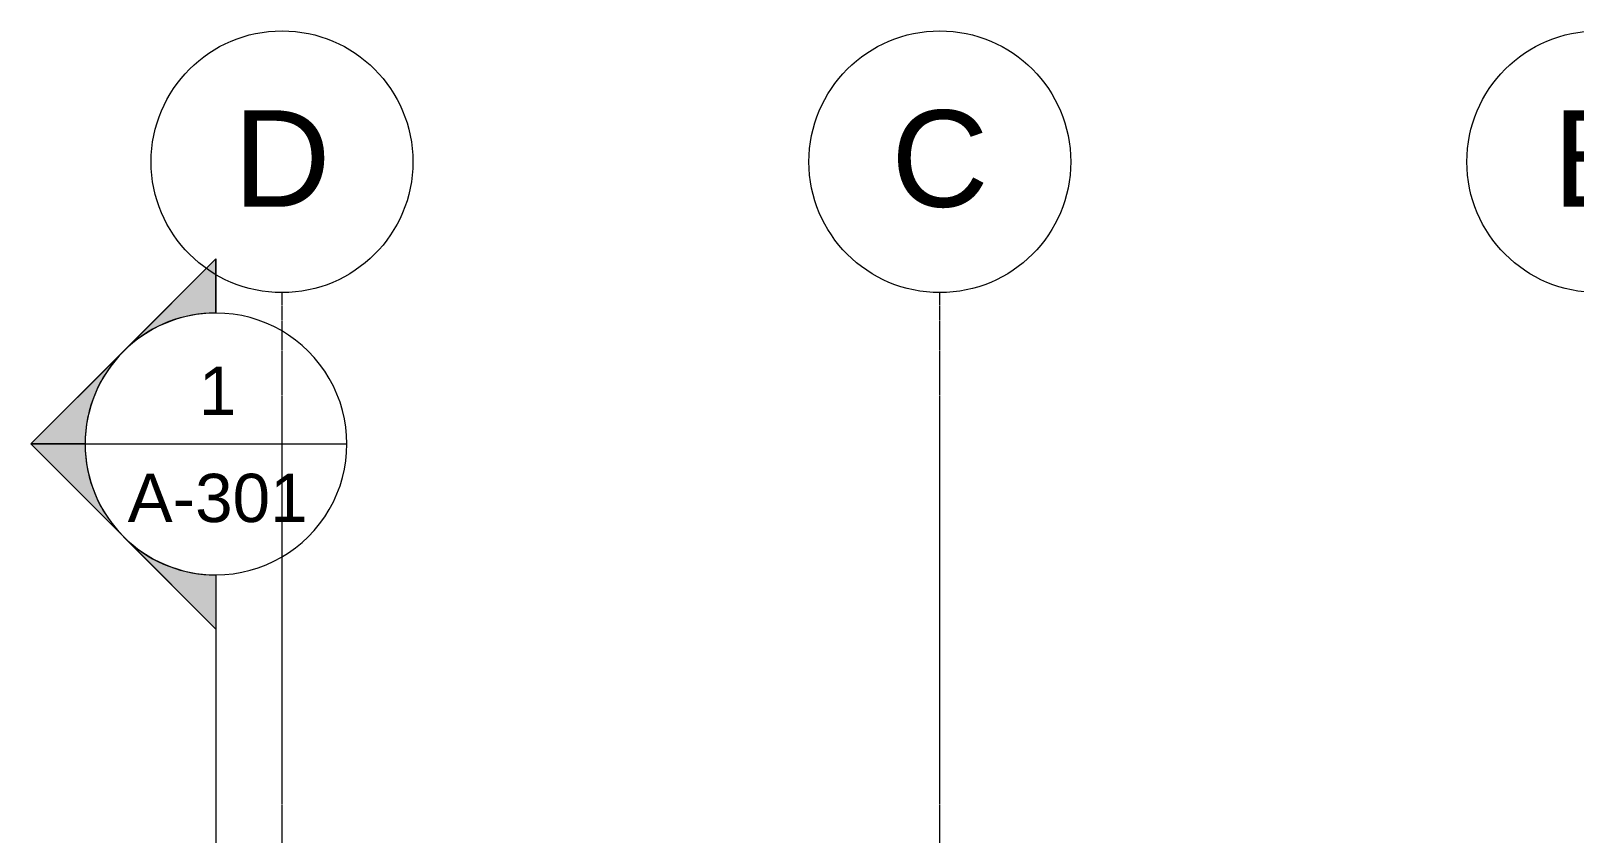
# Model space of a CAD drawing. Header units: inches. Extents: x -27425 to 3657, y -265 to 853.
# Drawn here: x 2252 to 2818, y 450 to 745 of the extents above; entities that cross this region are included whole.
import ezdxf

# ---------------------------------------------------------------- set-up
doc = ezdxf.new("R2010")
doc.units = ezdxf.units.IN
doc.header["$MEASUREMENT"] = 0
doc.linetypes.add('Grid Line 1_2_', pattern=[0.8749999999999999, 0.4999999999999999, -0.125, 0.125, -0.125])
for name, color, linetype, lineweight in [('G-ANNO-SYMB', 111, 'Continuous', 9), ('S-GRID', 1, 'Continuous', 9), ('S-GRID-IDEN', 1, 'Continuous', 9)]:
    doc.layers.add(name, color=color, linetype=linetype, lineweight=lineweight)
doc.styles.add('Arial_1', font='arial.ttf', dxfattribs={"height": 35.40718562874248})
doc.styles.add('Arial_2', font='arial.ttf', dxfattribs={"height": 17.70359281437124})

# ---------------------------------------------------------------- blocks, each defined once
blk = doc.blocks.new('Grid - Grid Head - Circle-14747-Section 16')
at = {"layer": 'S-GRID-IDEN'}
blk.add_circle((-21143.8028103963, 696.6588239577899), 48, dxfattribs=at)
blk = doc.blocks.new('Section - Section Head - Filled-1526-Section 16')
at = {"layer": 'G-ANNO-SYMB'}
h = blk.add_hatch(color=256, dxfattribs=at)
edge = h.paths.add_edge_path(flags=0)
edge.add_arc((-22069.38845523002, 593.1570754422742), 48.06247118192541, 89.99999999999989, 132.0783950246248, ccw=False)
edge.add_line((-22069.38845523002, 641.2195466242014), (-22069.38845523002, 661.0393264361825))
edge.add_line((-22069.38845523002, 661.0393264361825), (-22101.59736594329, 628.8304157229086))
h = blk.add_hatch(color=256, dxfattribs=at)
edge = h.paths.add_edge_path(flags=0)
edge.add_line((-22103.32958072697, 627.0982009392283), (-22137.27070622392, 593.1570754422742))
edge.add_line((-22137.27070622392, 593.1570754422742), (-22117.38845523002, 593.157075442274))
edge.add_arc((-22069.38845523002, 593.1570754422735), 47.99999999999782, 135, 179.9999999999997, ccw=False)
h = blk.add_hatch(color=256, dxfattribs=at)
edge = h.paths.add_edge_path(flags=0)
edge.add_arc((-22069.38845523002, 593.157075442274), 47.99999999999977, 180.0000000000001, 225.000000000001, ccw=False)
edge.add_line((-22117.38845523002, 593.1570754422742), (-22137.27070622392, 593.1570754422743))
edge.add_line((-22137.27070622392, 593.1570754422743), (-22103.32958072697, 559.21594994532))
h = blk.add_hatch(color=256, dxfattribs=at)
edge = h.paths.add_edge_path(flags=0)
edge.add_line((-22101.59736594329, 557.4837351616393), (-22069.38845523002, 525.2748244483652))
edge.add_line((-22069.38845523002, 525.2748244483652), (-22069.38845523002, 545.0946042603463))
edge.add_arc((-22069.38845523002, 593.1570754422737), 48.06247118192778, 227.9216049753765, 270, ccw=False)
for p, q in [((-22137.27070622392, 593.1570754422743), (-22069.38845523002, 661.0393264361825)), ((-22101.59736594329, 628.8304157229086), (-22069.38845523002, 661.0393264361825)), ((-22069.38845523002, 641.157075442274), (-22069.38845523002, 661.0393264361825)), ((-22069.38845523002, 661.0393264361825), (-22069.38845523002, 641.2195466242014)), ((-22137.27070622392, 593.1570754422742), (-22103.32958072697, 627.0982009392283)), ((-22137.27070622392, 593.1570754422743), (-22069.38845523002, 525.2748244483656)), ((-22117.38845523002, 593.157075442274), (-22137.27070622392, 593.1570754422742)), ((-22103.32958072697, 559.21594994532), (-22137.27070622392, 593.1570754422743)), ((-22137.27070622392, 593.1570754422743), (-22117.38845523002, 593.1570754422742)), ((-22069.38845523002, 525.2748244483652), (-22101.59736594329, 557.4837351616393)), ((-22069.38845523002, 545.157075442274), (-22069.38845523002, 525.2748244483656)), ((-22069.38845523002, 545.0946042603463), (-22069.38845523002, 525.2748244483652))]:
    blk.add_line(p, q, dxfattribs=at)
for centre, radius, start, end in [((-22069.38845523002, 593.157075442274), 47.99999999999989, 89.99999999999987, 269.9999999999995), ((-22069.38845523002, 593.1570754422742), 48.06247118192541, 89.99999999999952, 132.0783950246244), ((-22069.38845523002, 593.157075442274), 47.99999999999994, 269.9999999999996, 89.99999999999993), ((-22069.38845523002, 593.1570754422735), 47.99999999999782, 134.9999999999997, 179.9999999999993), ((-22069.38845523002, 593.157075442274), 47.99999999999977, 179.9999999999997, 225.0000000000007), ((-22069.38845523002, 593.1570754422737), 48.06247118192778, 227.9216049753762, 269.9999999999996)]:
    blk.add_arc(centre, radius, start, end, dxfattribs=at)

msp = doc.modelspace()

# ---------------------------------------------------------------- linework, layer by layer
at = {"layer": 'G-ANNO-SYMB'}
for p, q in [((2272.171577164863, 593.1570754422739), (2368.171577164863, 593.1570754422739)), ((2320.171577164845, 545.1570754422745), (2320.171577164845, -54.81696767603199))]:
    msp.add_line(p, q, dxfattribs=at)
at = {"layer": 'S-GRID', "linetype": 'Grid Line 1_2_'}
for p, q in [((2344.391376746102, -132), (2344.391376746102, 648.6588239577904)), ((2585.641376746102, -132), (2585.641376746102, 648.6588239577904))]:
    msp.add_line(p, q, dxfattribs=at)

# ---------------------------------------------------------------- block references
at = {"layer": 'G-ANNO-SYMB'}
msp.add_blockref('Section - Section Head - Filled-1526-Section 16', (24389.56003239489, 0), dxfattribs=at)
at = {"layer": 'S-GRID-IDEN'}
for p in [(23488.19418714244, 0), (23729.44418714244, 0), (23970.69418714242, 0)]:
    msp.add_blockref('Grid - Grid Head - Circle-14747-Section 16', p, dxfattribs=at)

# ---------------------------------------------------------------- texts
at = {"layer": 'G-ANNO-SYMB', "char_height": 17.70359281437124, "attachment_point": 2, "line_spacing_factor": 0.9385317878468563, "style": 'Arial_2'}
for s, insert, width in [('1', (2320.786317126738, 621.4953245809785), 16.41599999999998), ('A-301', (2320.786317126736, 582.2228362023129), 78.62399999999991)]:
    msp.add_mtext(s, dxfattribs=dict(at, insert=insert, width=width))

# ---------------------------------------------------------------- next in the draw order: texts
at = {"layer": 'S-GRID-IDEN', "char_height": 35.40718562874248, "attachment_point": 2, "line_spacing_factor": 0.9385317878468563, "style": 'Arial_1', "bg_fill": 3, "box_fill_scale": 1.25, "bg_fill_color": 0, "bg_fill_transparency": 0}
for s, insert, width in [('D', (2344.382149444049, 715.5325608676554), 42.33599999999995), ('C', (2585.632149444046, 715.5325608676554), 42.33599999999995), ('B', (2826.882149444048, 715.5325608676554), 39.31199999999995)]:
    msp.add_mtext(s, dxfattribs=dict(at, insert=insert, width=width))

doc.saveas('drawing.dxf')
